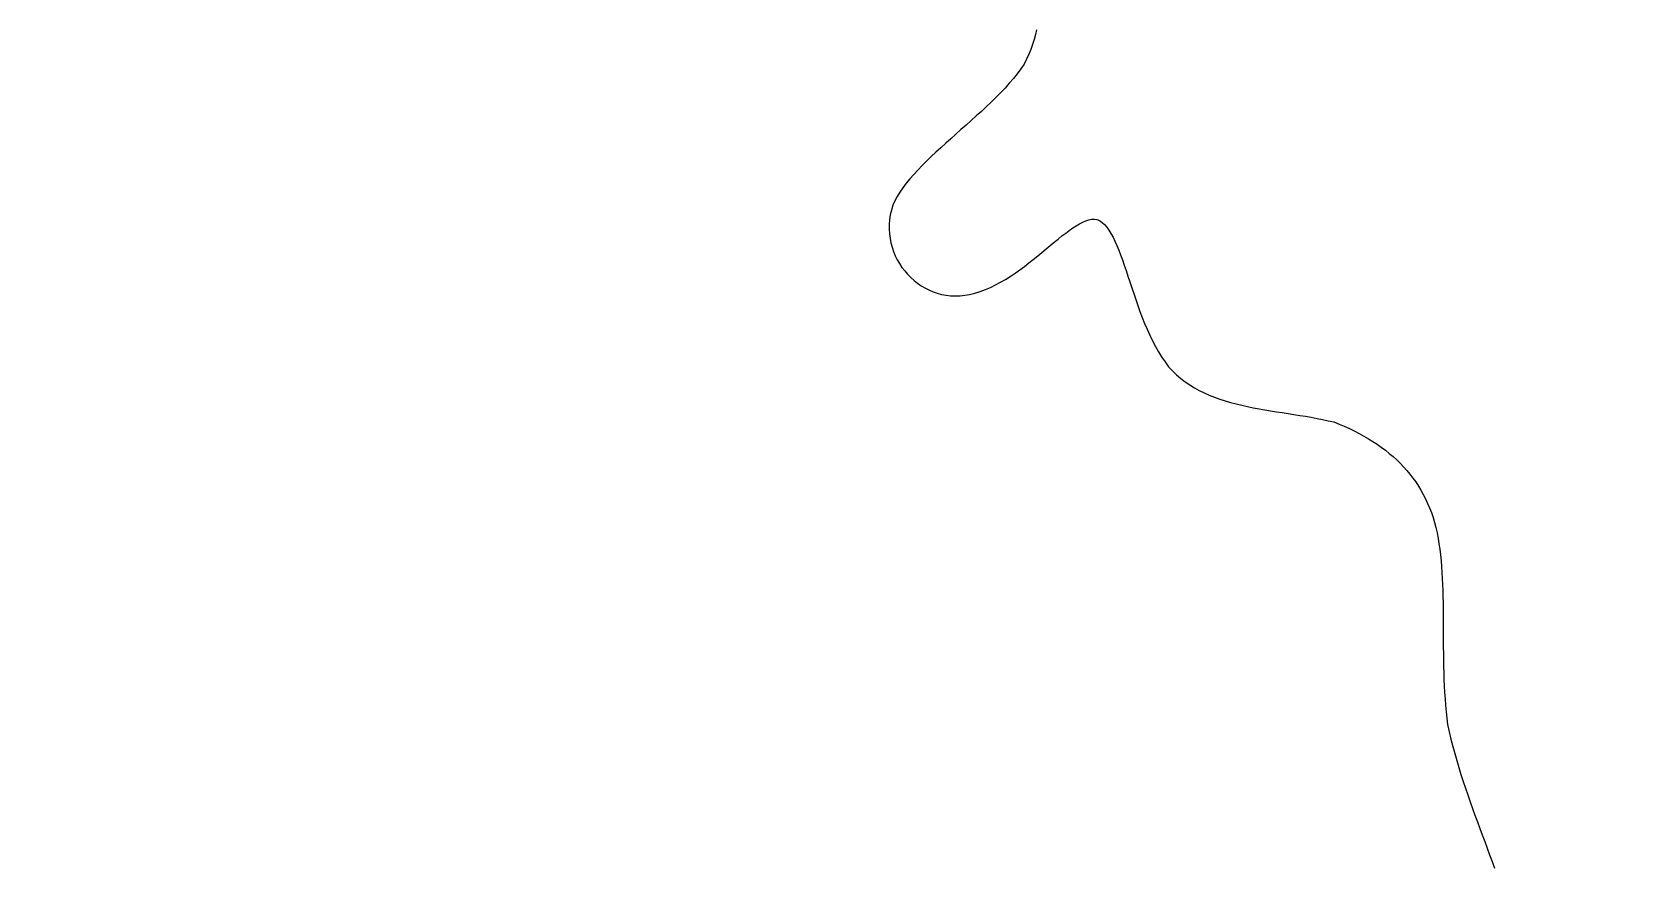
# Model space of a CAD drawing. Header units: metres. Extents: x 3 to 509016, y 4 to 6969473.
# Drawn here: x 507870.719 to 507872.411, y 6967218.669 to 6967219.545 of the extents above; entities that cross this region are included whole.
import ezdxf

# ---------------------------------------------------------------- set-up
doc = ezdxf.new("R2010")
doc.units = ezdxf.units.M
for name, color, linetype in [('HATCH_LANDSCAPE', 1, 'Continuous'), ('mga2020VEG_TREE', 252, 'Continuous'), ('XREF', 7, 'Continuous')]:
    doc.layers.add(name, color=color, linetype=linetype)

# ---------------------------------------------------------------- blocks, each defined once
blk = doc.blocks.new('XD_HATCH')
at = {"layer": 'HATCH_LANDSCAPE', "ltscale": 0.5}
h = blk.add_hatch(dxfattribs=at)
h.set_pattern_fill('GRASS', color=256, scale=0.05)
h.set_pattern_definition([(212.013854887, (0, 0), (-0.28538859865, -1.2375190291), [0.238125, -1.557926224]), (167.013854887, (0, 0), (-0.28538859868, -1.23751902925), [0.238125, -1.031875]), (257.013854887, (0, 0), (1.23751902925, -0.28538859868), [0.238125, -1.031875])])
edge = h.paths.add_edge_path()
edge.add_line((507834.6194, 6967286.6003), (507833.7745, 6967278.3766))
edge.add_line((507833.7745, 6967278.3766), (507834.4563, 6967266.5732))
edge.add_arc((507833.4405, 6967266.3882), 1.0325, -56.8269, 10.3208, ccw=False)
edge.add_line((507834.0055, 6967265.524), (507833.7027, 6967265.3348))
edge.add_line((507833.7027, 6967265.3348), (507831.8595, 6967265.8814))
edge.add_arc((507790.5773, 6967261.1965), 41.5471, 6.4744, 11.72996)
edge.add_arc((507652.9266, 6967269.5696), 178.3302, 0.023588, 2.717699)
edge.add_arc((507863.8943, 6967277.5885), 32.8409, 156.38178, 179.23816, ccw=False)
edge.add_line((507833.8043, 6967290.7459), (507834.868, 6967290.3037))
edge.add_line((507834.868, 6967290.3037), (507834.6194, 6967286.6003))
edge = h.paths.add_edge_path()
edge.add_line((507840.3758, 6967264.2031), (507839.0111, 6967268.6216))
edge.add_line((507839.0111, 6967268.6216), (507838.9485, 6967268.9634))
edge.add_line((507838.9485, 6967268.9634), (507838.9635, 6967269.4631))
edge.add_line((507838.9635, 6967269.4631), (507838.7986, 6967271.4707))
edge.add_line((507838.7986, 6967271.4707), (507838.5426, 6967271.9806))
edge.add_line((507838.5426, 6967271.9806), (507838.3277, 6967272.489))
edge.add_line((507838.3277, 6967272.489), (507838.1812, 6967272.9949))
edge.add_line((507838.1812, 6967272.9949), (507838.0533, 6967273.5))
edge.add_line((507838.0533, 6967273.5), (507837.435, 6967274.5364))
edge.add_line((507837.435, 6967274.5364), (507837.4424, 6967274.8298))
edge.add_line((507837.4424, 6967274.8298), (507837.523, 6967275.3334))
edge.add_line((507837.523, 6967275.3334), (507837.4511, 6967275.831))
edge.add_line((507837.4511, 6967275.831), (507837.4008, 6967276.3294))
edge.add_line((507837.4008, 6967276.3294), (507837.3858, 6967276.8292))
edge.add_line((507837.3858, 6967276.8292), (507837.3708, 6967277.329))
edge.add_line((507837.3708, 6967277.329), (507837.3559, 6967277.8288))
edge.add_line((507837.3559, 6967277.8288), (507837.2868, 6967278.3259))
edge.add_line((507837.2868, 6967278.3259), (507837.6201, 6967280.3039))
edge.add_line((507837.6201, 6967280.3039), (507837.7291, 6967281.2981))
edge.add_line((507837.7291, 6967281.2981), (507837.7573, 6967281.7976))
edge.add_line((507837.7573, 6967281.7976), (507837.7637, 6967283.3032))
edge.add_line((507837.7637, 6967283.3032), (507837.8004, 6967283.8019))
edge.add_line((507837.8004, 6967283.8019), (507837.9, 6967284.2949))
edge.add_line((507837.9, 6967284.2949), (507838.1892, 6967285.2728))
edge.add_line((507838.1892, 6967285.2728), (507838.2709, 6967285.7675))
edge.add_line((507838.2709, 6967285.7675), (507838.3266, 6967286.2645))
edge.add_line((507838.3266, 6967286.2645), (507837.056, 6967286.299))
edge.add_line((507837.056, 6967286.299), (507837.0835, 6967286.024))
edge.add_line((507837.0835, 6967286.024), (507836.2865, 6967278.3018))
edge.add_line((507836.2865, 6967278.3018), (507836.7877, 6967269.7623))
edge.add_line((507836.7877, 6967269.7623), (507836.9971, 6967265.9725))
edge.add_arc((507835.4372, 6967265.8975), 1.5617, -51.2364, 2.7548, ccw=False)
edge.add_line((507836.415, 6967264.6797), (507834.7625, 6967263.6386))
edge.add_line((507834.7625, 6967263.6386), (507834.4122, 6967261.6514))
edge.add_line((507834.4122, 6967261.6514), (507838.3369, 6967255.3696))
edge.add_arc((507838.6337, 6967255.5551), 0.35, 211.9938, 302.0004)
edge.add_line((507838.8192, 6967255.2583), (507843.102, 6967257.934))
edge.add_line((507843.102, 6967257.934), (507849.8852, 6967247.0769))
edge.add_line((507849.8852, 6967247.0769), (507845.6775, 6967244.448))
edge.add_arc((507845.8629, 6967244.1511), 0.35, 121.996, 211.996)
edge.add_line((507845.5661, 6967243.9657), (507846.3609, 6967242.6936))
edge.add_arc((507846.6577, 6967242.879), 0.35, 211.996, 301.996)
edge.add_line((507846.8432, 6967242.5822), (507851.0509, 6967245.2111))
edge.add_line((507851.0509, 6967245.2111), (507857.8321, 6967234.3573))
edge.add_line((507857.8321, 6967234.3573), (507858.9988, 6967232.4898))
edge.add_line((507858.9988, 6967232.4898), (507868.4293, 6967217.3956))
edge.add_line((507868.4293, 6967217.3956), (507869.595, 6967215.5298))
edge.add_line((507869.595, 6967215.5298), (507879.0265, 6967200.4339))
edge.add_line((507879.0265, 6967200.4339), (507880.1922, 6967198.5681))
edge.add_line((507880.1922, 6967198.5681), (507889.6237, 6967183.4722))
edge.add_line((507889.6237, 6967183.4722), (507890.8655, 6967181.6516))
edge.add_line((507890.8655, 6967181.6516), (507890.7894, 6967181.6064))
edge.add_line((507890.7894, 6967181.6064), (507900.2209, 6967166.5105))
edge.add_line((507900.2209, 6967166.5105), (507895.9381, 6967163.8347))
edge.add_arc((507896.1235, 6967163.5378), 0.35, 121.994, 211.996)
edge.add_line((507895.8267, 6967163.3524), (507896.6215, 6967162.0802))
edge.add_arc((507896.9183, 6967162.2657), 0.35, 211.9984, 301.996)
edge.add_line((507897.1038, 6967161.9689), (507901.3866, 6967164.6447))
edge.add_line((507901.3866, 6967164.6447), (507910.8181, 6967149.5487))
edge.add_line((507910.8181, 6967149.5487), (507906.5469, 6967146.8811))
edge.add_arc((507906.7649, 6967146.6028), 0.3535, 128.0734, 218.4885)
edge.add_line((507906.4882, 6967146.3828), (507907.8077, 6967145.0972))
edge.add_line((507907.8077, 6967145.0972), (507909.4019, 6967144.1738))
edge.add_line((507909.4019, 6967144.1738), (507911.1824, 6967145.0318))
edge.add_line((507911.1824, 6967145.0318), (507911.5938, 6967146.4662))
edge.add_line((507911.5938, 6967146.4662), (507913.3116, 6967147.5395))
edge.add_line((507913.3116, 6967147.5395), (507911.7607, 6967150.3145))
edge.add_line((507911.7607, 6967150.3145), (507911.3517, 6967151.1377))
edge.add_line((507911.3517, 6967151.1377), (507910.3123, 6967152.8466))
edge.add_line((507910.3123, 6967152.8466), (507910.0252, 6967153.2568))
edge.add_line((507910.0252, 6967153.2568), (507908.2386, 6967155.6779))
edge.add_line((507908.2386, 6967155.6779), (507906.8185, 6967157.7385))
edge.add_line((507906.8185, 6967157.7385), (507905.1467, 6967160.2314))
edge.add_line((507905.1467, 6967160.2314), (507902.6614, 6967164.5743))
edge.add_line((507902.6614, 6967164.5743), (507901.6885, 6967166.3247))
edge.add_line((507901.6885, 6967166.3247), (507890.3492, 6967184.5912))
edge.add_line((507890.3492, 6967184.5912), (507887.9238, 6967188.3817))
edge.add_line((507887.9238, 6967188.3817), (507882.2644, 6967197.2262))
edge.add_line((507882.2644, 6967197.2262), (507881.0853, 6967198.9492))
edge.add_line((507881.0853, 6967198.9492), (507875.2149, 6967208.1494))
edge.add_line((507875.2149, 6967208.1494), (507870.7184, 6967215.3627))
edge.add_line((507870.7184, 6967215.3627), (507864.5811, 6967226.2674))
edge.add_line((507864.5811, 6967226.2674), (507858.7045, 6967235.0792))
edge.add_line((507858.7045, 6967235.0792), (507856.2419, 6967238.7442))
edge.add_line((507856.2419, 6967238.7442), (507855.1022, 6967240.3904))
edge.add_line((507855.1022, 6967240.3904), (507854.8173, 6967240.8019))
edge.add_line((507854.8173, 6967240.8019), (507854.0618, 6967242.0986))
edge.add_line((507854.0618, 6967242.0986), (507852.576, 6967244.7077))
edge.add_line((507852.576, 6967244.7077), (507851.066, 6967247.3016))
edge.add_line((507851.066, 6967247.3016), (507849.5393, 6967249.8852))
edge.add_line((507849.5393, 6967249.8852), (507848.9949, 6967250.7242))
edge.add_line((507848.9949, 6967250.7242), (507848.7226, 6967251.1437))
edge.add_line((507848.7226, 6967251.1437), (507848.4401, 6967251.5567))
edge.add_line((507848.4401, 6967251.5567), (507847.8618, 6967252.3745))
edge.add_line((507847.8618, 6967252.3745), (507847.3356, 6967253.2249))
edge.add_line((507847.3356, 6967253.2249), (507845.7975, 6967255.8013))
edge.add_line((507845.7975, 6967255.8013), (507844.2186, 6967258.446))
edge.add_line((507844.2186, 6967258.446), (507842.8502, 6967261.0217))
edge.add_line((507842.8502, 6967261.0217), (507842.6112, 6967261.4614))
edge.add_line((507842.6112, 6967261.4614), (507842.0412, 6967262.2858))
edge.add_line((507842.0412, 6967262.2858), (507840.3758, 6967264.2031))
blk = doc.blocks.new('BAC V TREE')
for p, q in [((13.5954, 9.1625), (13.5852, 9.1292)), ((13.6042, 9.1958), (13.5954, 9.1625)), ((13.6116, 9.2293), (13.6042, 9.1958)), ((13.5602, 9.0629), (13.5452, 9.0298)), ((13.5735, 9.096), (13.5602, 9.0629)), ((13.5852, 9.1292), (13.5735, 9.096)), ((13.4814, 8.9313), (13.4554, 8.8989)), ((13.5058, 8.9639), (13.4814, 8.9313)), ((13.5283, 8.9967), (13.5058, 8.9639)), ((13.5452, 9.0298), (13.5283, 8.9967)), ((13.3988, 8.8347), (13.3687, 8.8028)), ((13.4278, 8.8667), (13.3988, 8.8347)), ((13.4554, 8.8989), (13.4278, 8.8667)), ((13.3052, 8.7394), (13.2722, 8.708)), ((13.3374, 8.771), (13.3052, 8.7394)), ((13.3687, 8.8028), (13.3374, 8.771)), ((13.1699, 8.6145), (13.1352, 8.5836)), ((13.2044, 8.6455), (13.1699, 8.6145)), ((13.2386, 8.6767), (13.2044, 8.6455)), ((13.2722, 8.708), (13.2386, 8.6767)), ((13.0657, 8.5221), (13.0312, 8.4915)), ((13.1004, 8.5528), (13.0657, 8.5221)), ((13.1352, 8.5836), (13.1004, 8.5528)), ((12.9305, 8.4003), (12.8983, 8.3701)), ((12.9634, 8.4306), (12.9305, 8.4003)), ((12.9971, 8.461), (12.9634, 8.4306)), ((13.0312, 8.4915), (12.9971, 8.461)), ((12.8081, 8.2797), (12.7805, 8.2498)), ((12.8369, 8.3098), (12.8081, 8.2797)), ((12.8671, 8.3399), (12.8369, 8.3098)), ((12.8983, 8.3701), (12.8671, 8.3399)), ((12.7302, 8.1899), (12.7077, 8.1601)), ((12.7545, 8.2198), (12.7302, 8.1899)), ((12.7805, 8.2498), (12.7545, 8.2198)), ((12.6526, 8.0707), (12.6388, 8.0409)), ((12.6688, 8.1004), (12.6526, 8.0707)), ((12.6872, 8.1302), (12.6688, 8.1004)), ((12.7077, 8.1601), (12.6872, 8.1302)), ((12.6218, 7.9758), (12.617, 7.9435)), ((12.6291, 8.0083), (12.6218, 7.9758)), ((12.6388, 8.0409), (12.6291, 8.0083)), ((12.6145, 7.9113), (12.6142, 7.8795)), ((12.6142, 7.8795), (12.6161, 7.848)), ((12.617, 7.9435), (12.6145, 7.9113)), ((12.6161, 7.848), (12.6202, 7.8171)), ((13.7845, 7.8335), (13.8097, 7.853)), ((13.8097, 7.853), (13.8342, 7.8712)), ((13.8342, 7.8712), (13.858, 7.8879)), ((13.858, 7.8879), (13.8811, 7.9029)), ((13.8811, 7.9029), (13.9034, 7.9161)), ((13.9034, 7.9161), (13.925, 7.9272)), ((13.925, 7.9272), (13.9459, 7.936)), ((13.9459, 7.936), (13.966, 7.9425)), ((13.966, 7.9425), (13.9854, 7.9463)), ((13.9854, 7.9463), (14.004, 7.9474)), ((14.004, 7.9474), (14.0217, 7.9456)), ((14.0217, 7.9456), (14.0394, 7.9369)), ((14.0394, 7.9369), (14.0562, 7.925)), ((14.0562, 7.925), (14.0723, 7.9103)), ((14.0723, 7.9103), (14.0876, 7.8927)), ((14.0876, 7.8927), (14.1023, 7.8725)), ((14.1023, 7.8725), (14.1165, 7.8498)), ((14.1165, 7.8498), (14.1301, 7.8248)), ((12.6202, 7.8171), (12.6262, 7.7867)), ((12.6262, 7.7867), (12.6343, 7.7569)), ((12.6343, 7.7569), (12.6442, 7.7279)), ((13.649, 7.7219), (13.6774, 7.7455)), ((13.6774, 7.7455), (13.7051, 7.7686)), ((13.7051, 7.7686), (13.7322, 7.7911)), ((13.7322, 7.7911), (13.7587, 7.8127)), ((13.7587, 7.8127), (13.7845, 7.8335)), ((14.1301, 7.8248), (14.1434, 7.7977)), ((14.1434, 7.7977), (14.1563, 7.7686)), ((14.1563, 7.7686), (14.169, 7.7376)), ((14.169, 7.7376), (14.1815, 7.7049)), ((12.6442, 7.7279), (12.6559, 7.6997)), ((12.6559, 7.6997), (12.6694, 7.6724)), ((12.6694, 7.6724), (12.6845, 7.646)), ((12.6845, 7.646), (12.7012, 7.6208)), ((13.4985, 7.6039), (13.5297, 7.627)), ((13.5297, 7.627), (13.5604, 7.6505)), ((13.5604, 7.6505), (13.5905, 7.6742)), ((13.5905, 7.6742), (13.62, 7.6981)), ((13.62, 7.6981), (13.649, 7.7219)), ((14.1815, 7.7049), (14.1939, 7.6708)), ((14.1939, 7.6708), (14.2062, 7.6353)), ((14.2062, 7.6353), (14.2186, 7.5986)), ((12.7012, 7.6208), (12.7195, 7.5967)), ((12.7195, 7.5967), (12.7392, 7.5739)), ((12.7392, 7.5739), (12.7603, 7.5524)), ((12.7603, 7.5524), (12.7827, 7.5322)), ((12.7827, 7.5322), (12.8063, 7.5136)), ((12.8063, 7.5136), (12.8311, 7.4966)), ((13.3346, 7.5018), (13.3683, 7.5199)), ((13.3683, 7.5199), (13.4016, 7.5393)), ((13.4016, 7.5393), (13.4344, 7.5599)), ((13.4344, 7.5599), (13.4667, 7.5815)), ((13.4667, 7.5815), (13.4985, 7.6039)), ((14.2186, 7.5986), (14.2311, 7.5609)), ((14.2311, 7.5609), (14.2438, 7.5223)), ((14.2438, 7.5223), (14.2567, 7.483)), ((12.8311, 7.4966), (12.8569, 7.4813)), ((12.8569, 7.4813), (12.8838, 7.4677)), ((12.8838, 7.4677), (12.9116, 7.4559)), ((12.9116, 7.4559), (12.9403, 7.446)), ((12.9403, 7.446), (12.9697, 7.4382)), ((12.9697, 7.4382), (12.9999, 7.4325)), ((12.9999, 7.4325), (13.0307, 7.4289)), ((13.0307, 7.4289), (13.0621, 7.4276)), ((13.0621, 7.4276), (13.094, 7.4286)), ((13.094, 7.4286), (13.1264, 7.4321)), ((13.1264, 7.4321), (13.159, 7.4381)), ((13.159, 7.4381), (13.195, 7.4467)), ((13.195, 7.4467), (13.2306, 7.4575)), ((13.2306, 7.4575), (13.2657, 7.4705)), ((13.2657, 7.4705), (13.3004, 7.4853)), ((13.3004, 7.4853), (13.3346, 7.5018)), ((14.2567, 7.483), (14.27, 7.4431)), ((14.27, 7.4431), (14.2837, 7.4029)), ((14.2837, 7.4029), (14.2979, 7.3624)), ((14.2979, 7.3624), (14.3126, 7.3219)), ((14.3126, 7.3219), (14.328, 7.2814)), ((14.328, 7.2814), (14.344, 7.2412)), ((14.344, 7.2412), (14.3609, 7.2015)), ((14.3609, 7.2015), (14.3786, 7.1623)), ((14.3786, 7.1623), (14.3972, 7.1238)), ((14.3972, 7.1238), (14.4168, 7.0862)), ((14.4168, 7.0862), (14.4375, 7.0497)), ((14.4375, 7.0497), (14.4594, 7.0145)), ((14.4594, 7.0145), (14.4824, 6.9805)), ((14.4824, 6.9805), (14.5068, 6.9482)), ((14.5068, 6.9482), (14.533, 6.9198)), ((14.533, 6.9198), (14.5605, 6.8935)), ((14.5605, 6.8935), (14.5891, 6.869)), ((14.5891, 6.869), (14.6188, 6.8462)), ((14.6188, 6.8462), (14.6496, 6.8251)), ((14.6496, 6.8251), (14.6814, 6.8057)), ((14.6814, 6.8057), (14.7141, 6.7877)), ((14.7141, 6.7877), (14.7477, 6.7711)), ((14.7477, 6.7711), (14.7821, 6.7559)), ((14.7821, 6.7559), (14.8173, 6.7419)), ((14.8173, 6.7419), (14.8532, 6.7291)), ((14.8532, 6.7291), (14.8897, 6.7173)), ((14.8897, 6.7173), (14.9267, 6.7064)), ((14.9267, 6.7064), (14.9643, 6.6965)), ((14.9643, 6.6965), (15.0024, 6.6873)), ((15.0024, 6.6873), (15.0409, 6.6788)), ((15.0409, 6.6788), (15.0797, 6.6709)), ((15.0797, 6.6709), (15.1187, 6.6636)), ((15.1187, 6.6636), (15.158, 6.6567)), ((15.158, 6.6567), (15.1975, 6.6501)), ((15.1975, 6.6501), (15.237, 6.6437)), ((15.237, 6.6437), (15.2766, 6.6375)), ((15.2766, 6.6375), (15.3162, 6.6314)), ((15.3162, 6.6314), (15.3557, 6.6253)), ((15.3557, 6.6253), (15.395, 6.619)), ((15.395, 6.619), (15.4342, 6.6126)), ((15.4342, 6.6126), (15.473, 6.6059)), ((15.473, 6.6059), (15.5116, 6.5988)), ((15.5116, 6.5988), (15.5498, 6.5912)), ((15.5498, 6.5912), (15.5875, 6.583)), ((15.5875, 6.583), (15.6248, 6.5743)), ((15.6248, 6.5743), (15.6609, 6.5598)), ((15.6609, 6.5598), (15.6961, 6.5449)), ((15.6961, 6.5449), (15.7305, 6.5293)), ((15.7305, 6.5293), (15.7641, 6.5132)), ((15.7641, 6.5132), (15.7968, 6.4964)), ((15.7968, 6.4964), (15.8286, 6.4791)), ((15.8286, 6.4791), (15.8595, 6.4611)), ((15.8595, 6.4611), (15.8896, 6.4425)), ((15.8896, 6.4425), (15.9188, 6.4233)), ((15.9188, 6.4233), (15.9471, 6.4035)), ((15.9471, 6.4035), (15.9745, 6.383)), ((15.9745, 6.383), (16.001, 6.3618)), ((16.001, 6.3618), (16.0266, 6.34)), ((16.0266, 6.34), (16.0513, 6.3175)), ((16.0513, 6.3175), (16.075, 6.2943)), ((16.075, 6.2943), (16.0978, 6.2705)), ((16.0978, 6.2705), (16.1197, 6.2459)), ((16.1197, 6.2459), (16.1407, 6.2207)), ((16.1407, 6.2207), (16.1607, 6.1947)), ((16.1607, 6.1947), (16.1797, 6.168)), ((16.1797, 6.168), (16.1978, 6.1406)), ((16.1978, 6.1406), (16.2149, 6.1124)), ((16.2149, 6.1124), (16.2311, 6.0836)), ((16.2311, 6.0836), (16.2463, 6.0539)), ((16.2463, 6.0539), (16.2605, 6.0235)), ((16.2605, 6.0235), (16.2737, 5.9923)), ((16.2737, 5.9923), (16.2859, 5.9604)), ((16.2859, 5.9604), (16.2971, 5.9276)), ((16.2971, 5.9276), (16.3073, 5.8941)), ((16.3073, 5.8941), (16.3164, 5.8597)), ((16.3164, 5.8597), (16.3246, 5.8246)), ((16.3246, 5.8246), (16.3314, 5.7878)), ((16.3314, 5.7878), (16.3375, 5.7505)), ((16.3375, 5.7505), (16.3428, 5.7126)), ((16.3428, 5.7126), (16.3473, 5.6742)), ((16.3473, 5.6742), (16.3513, 5.6352)), ((16.3513, 5.6352), (16.3546, 5.5958)), ((16.3546, 5.5958), (16.3573, 5.5558)), ((16.3573, 5.5558), (16.3596, 5.5155)), ((16.3596, 5.5155), (16.3614, 5.4748)), ((16.3614, 5.4748), (16.3628, 5.4336)), ((16.3628, 5.4336), (16.3639, 5.3921)), ((16.3639, 5.3921), (16.3647, 5.3503)), ((16.3647, 5.3503), (16.3653, 5.3082)), ((16.3653, 5.3082), (16.3657, 5.2657)), ((16.3657, 5.2657), (16.3659, 5.2231)), ((16.3659, 5.2231), (16.3661, 5.1802)), ((16.3661, 5.1802), (16.3663, 5.1371)), ((16.3663, 5.1371), (16.3665, 5.0938)), ((16.3665, 5.0938), (16.3668, 5.0503)), ((16.3668, 5.0503), (16.3672, 5.0068)), ((16.3672, 5.0068), (16.3678, 4.9631)), ((16.3678, 4.9631), (16.3686, 4.9193)), ((16.3686, 4.9193), (16.3698, 4.8755)), ((16.3698, 4.8755), (16.3713, 4.8317)), ((16.3713, 4.8317), (16.3732, 4.7879)), ((16.3732, 4.7879), (16.3756, 4.7441)), ((16.3756, 4.7441), (16.3784, 4.7004)), ((16.3784, 4.7004), (16.3819, 4.6567)), ((16.3819, 4.6567), (16.3859, 4.6131)), ((16.3859, 4.6131), (16.3906, 4.5697)), ((16.3906, 4.5697), (16.3961, 4.5264)), ((16.3961, 4.5264), (16.407, 4.4764)), ((16.407, 4.4764), (16.4186, 4.427)), ((16.4186, 4.427), (16.4309, 4.3782)), ((16.4309, 4.3782), (16.4439, 4.33)), ((16.4439, 4.33), (16.4574, 4.2822)), ((16.4574, 4.2822), (16.4715, 4.2349)), ((16.4715, 4.2349), (16.4861, 4.1881)), ((16.4861, 4.1881), (16.5011, 4.1416)), ((16.5011, 4.1416), (16.5165, 4.0954)), ((16.5165, 4.0954), (16.5322, 4.0496)), ((16.5322, 4.0496), (16.5482, 4.004)), ((16.5482, 4.004), (16.5645, 3.9587)), ((16.5645, 3.9587), (16.5809, 3.9135)), ((16.5809, 3.9135), (16.5975, 3.8685)), ((16.5975, 3.8685), (16.6141, 3.8236)), ((16.6141, 3.8236), (16.6308, 3.7788)), ((16.6308, 3.7788), (16.6475, 3.7339)), ((16.6475, 3.7339), (16.6641, 3.6891)), ((16.6641, 3.6891), (16.6805, 3.6442)), ((16.6805, 3.6442), (16.6968, 3.5992)), ((16.6968, 3.5992), (16.7129, 3.5541))]:
    blk.add_line(p, q)
blk = doc.blocks.new('XE_SURVEY')
at = {"layer": 'mga2020VEG_TREE', "xscale": 0.1554417355589352, "yscale": 0.1554417355589352, "zscale": 0.1554417355589352, "rotation": 0.001583333339407246}
blk.add_blockref('BAC V TREE', (507869.6599, 6967218.1131, 5.1959), dxfattribs=at)

msp = doc.modelspace()

# ---------------------------------------------------------------- block references
for name in ['XD_HATCH', 'XE_SURVEY']:
    msp.add_blockref(name, (0, 0))
at = {"layer": 'XREF'}
for name in ['XD_HATCH', 'XE_SURVEY']:
    msp.add_blockref(name, (0, 0), dxfattribs=at)

doc.saveas('drawing.dxf')
